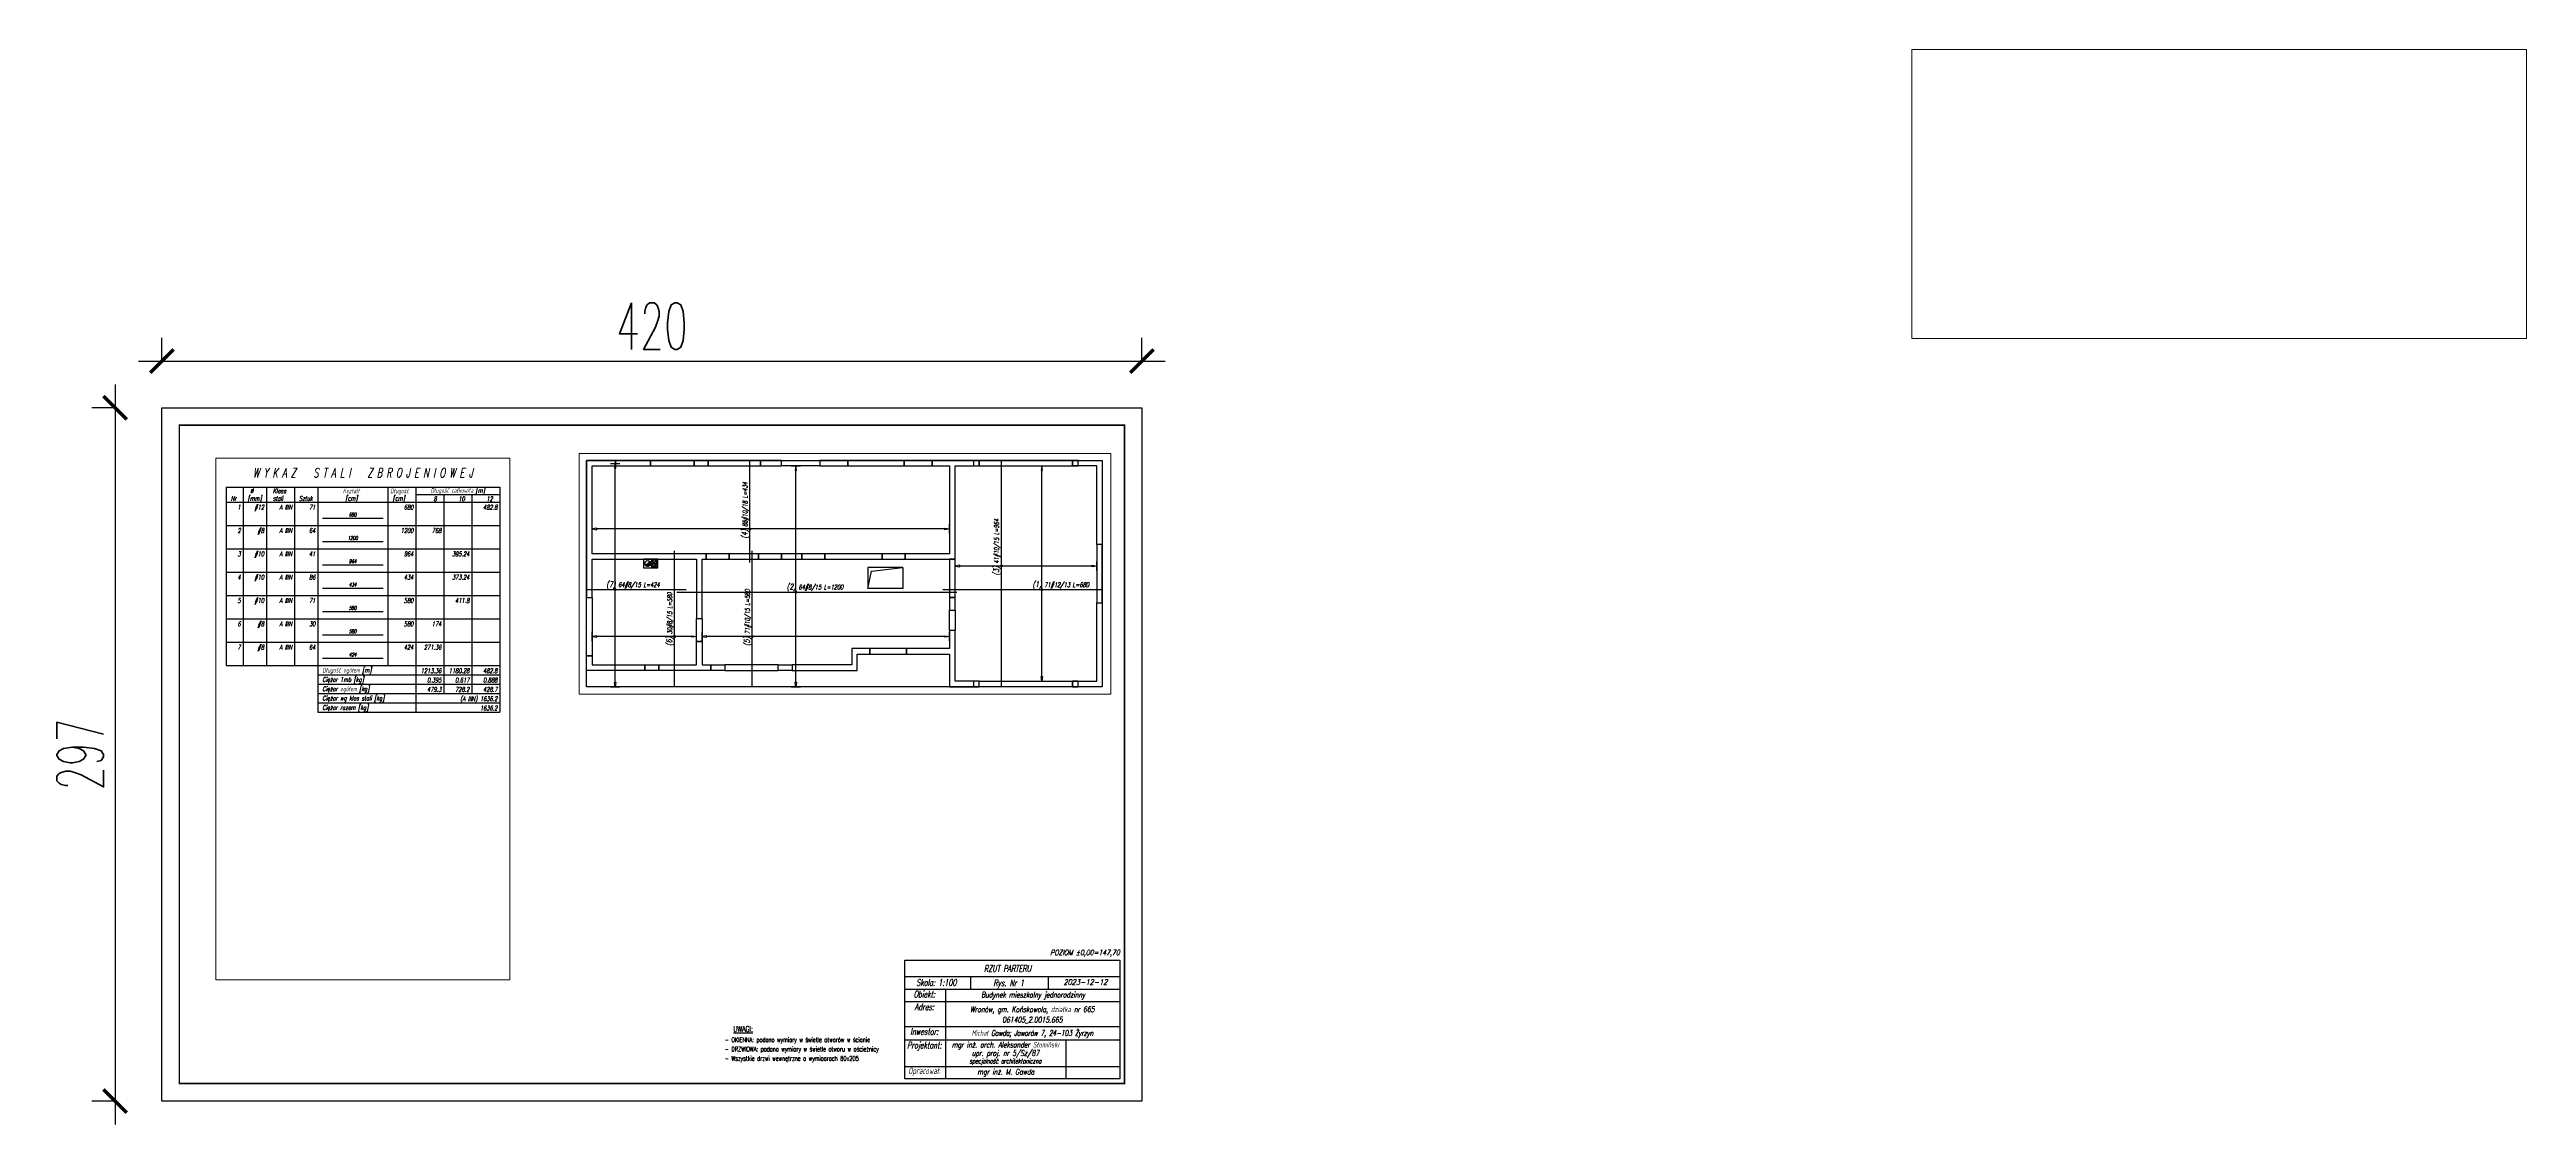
# Paper-space layout 'Layout1' of a CAD drawing. Header units: millimetres. Extents: x -461 to 601, y 446 to 907.
# The model-space entities are those that its viewports show. They can reach past a viewport. Long polylines and large blocks are cut down to what shows.
import ezdxf
from ezdxf.enums import TextEntityAlignment as Align

# ---------------------------------------------------------------- set-up
doc = ezdxf.new("R2010")
doc.units = ezdxf.units.MM
doc.header["$LTSCALE"] = 50
doc.layers.get('Defpoints').update_dxf_attribs({"color": 251})
for name, color, linetype in [('02', 4, 'Continuous'), ('A-URZADZENIA', 93, 'Continuous'), ('K-NADPROŻA', 61, 'Continuous'), ('K-RAMKA', 181, 'Continuous'), ('K-SCIANY', 2, 'Continuous'), ('K-SRUBY', 3, 'Continuous'), ('K-STROPY', 161, 'Continuous'), ('K-SŁUPY', 131, 'Continuous'), ('K-TEXT 2.4mm', 71, 'Continuous'), ('K-TEXT 2.8mm', 101, 'Continuous'), ('K-TEXT 2mm', 254, 'Continuous'), ('K-TEXT 4mm', 4, 'Continuous'), ('N-25', 71, 'Continuous'), ('PrzylElektr', 10, 'Continuous'), ('ZBROJA_PRET', 161, 'Continuous'), ('ZBROJA_ZASIEG', 253, 'Continuous'), ('ZBROJA_ZESTAWIENIE', 62, 'Continuous'), ('ZBROJA_ZESTAWIENIE1', 252, 'Continuous'), ('ZBROJA_ZESTAWIENIE2', 30, 'Continuous'), ('ZBROJA_ZESTAWIENIE3', 141, 'Continuous'), ('ZBROJA_ZESTAWIENIE4', 210, 'Continuous'), ('ZBROJA_ZLICZAC', 125, 'Continuous')]:
    doc.layers.add(name, color=color, linetype=linetype)
doc.layers.add('__NIEDRUK__', color=54, linetype='Continuous', plot=False)
doc.styles.add('ROMANS', font='ROMANS.SHX', dxfattribs={"width": 0.8, "oblique": 15, "height": 10})
doc.styles.add('STYL_ZBROJA', font='romanszb.shx', dxfattribs={"width": 0.65, "oblique": 12})
doc.styles.add('text 2.4mm', font='romans.shx', dxfattribs={"width": 0.65})
doc.styles.add('text 2mm', font='romans.shx', dxfattribs={"width": 0.65})
doc.styles.add('WYM1', font='romanszb.shx', dxfattribs={"width": 0.6})
doc.dimstyles.new('CM100', dxfattribs={"dimscale": 5, "dimtxt": 2, "dimasz": 1, "dimexe": 1, "dimexo": 2, "dimgap": 0.5, "dimtad": 1, "dimrnd": 0.5, "dimdsep": 46, "dimtxsty": 'WYM1', "dimblk": 'OBLIQUE', "dimcen": 0, "dimdle": 1, "dimclrd": 253, "dimclre": 251, "dimclrt": 30, "dimadec": 0, "dimazin": 0, "dimtfac": 1, "dimtix": 1, "dimtmove": 0, "dimatfit": 0, "dimfxl": 1, "dimtfillclr": 256, "dimtolj": 1, "dimarcsym": 0})

# ---------------------------------------------------------------- blocks, each defined once
blk = doc.blocks.new('rabx')
at = {"layer": 'K-TEXT 2.8mm'}
for p, q in [((-805.2, 438.6), (-15.6, 438.6)), ((-805.2, 392.6), (-15.6, 392.6)), ((-655.9, 392.6), (-655.9, 62.3)), ((-563.5, 438.6), (-563.5, 392.6)), ((-279, 438.6), (-279, 392.6))]:
    blk.add_line(p, q, dxfattribs=at)
at = {"layer": 'K-TEXT 2mm'}
for p, q in [((-805.2, 346.6), (-15.6, 346.6)), ((-805.2, 254.6), (-15.6, 254.6)), ((-805.2, 206), (-15.6, 206)), ((-212.5, 62.3), (-212.5, 206)), ((-805.2, 108.3), (-15.6, 108.3))]:
    blk.add_line(p, q, dxfattribs=at)
at = {"layer": 'K-TEXT 4mm'}
blk.add_lwpolyline([(-805.2, 62.3), (-805.2, 498.6), (-15.6, 498.6), (-15.6, 62.3)], close=True, dxfattribs=at)
at = {"layer": '02', "style": 'ROMANS', "oblique": 15, "width": 0.8}
blk.add_text('2023-12-12', height=20, dxfattribs=at).set_placement((-141.8, 408), align=Align.CENTER)
at = {"layer": 'K-TEXT 2.4mm', "style": 'STYL_ZBROJA', "oblique": 12}
for s, width, p in [('Budynek mieszkalny jednorodzinny', 0.65, (-333.4, 361.5)), ('Wronów, gm. Końskowola, działka nr 665', 0.65, (-336.4, 307.8)), ('061405_2.0015.665', 0.65, (-336.4, 269.5)), ('mgr inż. arch. Aleksander Słomiński', 0.65, (-435.2, 177.7)), ('Michał Gawda; Jaworów 7, 24-103 Żyrzyn', 0.62, (-336.4, 220.8)), ('upr. proj. nr 5/Sz/87', 0.65, (-435.2, 147)), ('mgr inż. M. Gawda', 0.65, (-433.9, 78.3))]:
    blk.add_text(s, height=20.567, dxfattribs=dict(at, width=width)).set_placement(p, align=Align.CENTER)
at = {"layer": 'K-TEXT 2.8mm', "style": 'STYL_ZBROJA', "oblique": 12, "width": 0.65}
for s, height, p in [('Obiekt:', 24, (-733.1, 361.5)), ('Adres:', 24, (-733.1, 314.9)), ('Projektant:', 23.995, (-733.1, 174.5)), ('Inwestor:', 24, (-733.1, 224.5)), ('Opracował:', 24, (-733.1, 80.4))]:
    blk.add_text(s, height=height, dxfattribs=at).set_placement(p, align=Align.CENTER)
at = {"layer": 'K-TEXT 2mm', "style": 'STYL_ZBROJA', "oblique": 12, "width": 0.65}
blk.add_text('specjalność architektoniczna', height=17.139, dxfattribs=at).set_placement((-435.2, 119.6), align=Align.CENTER)
at = {"layer": 'N-25', "ltscale": 10, "style": 'ROMANS', "oblique": 15, "width": 0.7}
blk.add_text('POZIOM %%P0,00=147,70', height=19.282, dxfattribs=at).set_placement((-271.1, 517.1))
blk = doc.blocks.new('_ArchTick')
at = {"color": 0, "linetype": 'ByBlock', "const_width": 0.15}
blk.add_lwpolyline([(-0.5, -0.5), (0.5, 0.5)], dxfattribs=at)
blk = doc.blocks.new('*D55')
at = {"layer": '__NIEDRUK__', "color": 251, "lineweight": -2, "transparency": 16777216}
for p, q in [((-420, 317), (-420, 327)), ((0, 317), (0, 327))]:
    blk.add_line(p, q, dxfattribs=at)
at = {"layer": '__NIEDRUK__', "color": 253, "lineweight": -2, "transparency": 16777216}
blk.add_line((-430, 317), (10, 317), dxfattribs=at)
at = {"layer": 'Defpoints', "color": 0, "transparency": 16777216}
for p in [(0, 317), (-420, 297), (0, 297)]:
    blk.add_point(p, dxfattribs=at)
at = {"layer": '__NIEDRUK__', "color": 253, "lineweight": -2, "transparency": 16777216, "xscale": 10, "yscale": 10, "zscale": 10, "rotation": 180}
blk.add_blockref('_ArchTick', (-420, 317), dxfattribs=at)
at = {"layer": '__NIEDRUK__', "color": 253, "lineweight": -2, "transparency": 16777216, "xscale": 10, "yscale": 10, "zscale": 10}
blk.add_blockref('_ArchTick', (0, 317), dxfattribs=at)
at = {"layer": '__NIEDRUK__', "color": 30, "transparency": 16777216, "insert": (-210, 332), "char_height": 20, "attachment_point": 5, "style": 'WYM1'}
blk.add_mtext('\\A1;420', dxfattribs=at)
blk = doc.blocks.new('*D56')
at = {"layer": '__NIEDRUK__', "color": 253, "lineweight": -2, "transparency": 16777216}
blk.add_line((-440, 307), (-440, -10), dxfattribs=at)
at = {"layer": '__NIEDRUK__', "color": 251, "lineweight": -2, "transparency": 16777216}
for p, q in [((-440, 297), (-450, 297)), ((-440, 0), (-450, 0))]:
    blk.add_line(p, q, dxfattribs=at)
at = {"layer": 'Defpoints', "color": 0, "transparency": 16777216}
for p in [(-420, 297), (-420, 0), (-440, 0)]:
    blk.add_point(p, dxfattribs=at)
at = {"layer": '__NIEDRUK__', "color": 253, "lineweight": -2, "transparency": 16777216, "xscale": 10, "yscale": 10, "zscale": 10}
for p, rotation in [((-440, 297), 90), ((-440, 0), 270)]:
    blk.add_blockref('_ArchTick', p, dxfattribs=dict(at, rotation=rotation))
at = {"layer": '__NIEDRUK__', "color": 30, "transparency": 16777216, "insert": (-455, 148.5), "char_height": 20, "attachment_point": 5, "rotation": 90, "style": 'WYM1'}
blk.add_mtext('\\A1;297', dxfattribs=at)
blk = doc.blocks.new('A$C0BFB608B')
h = blk.add_hatch()
h.set_pattern_fill('ANSI31', color=256, scale=8)
h.set_pattern_definition([(315, (77083.3279, 191572.2395), (0.707106781, 0.707106781), [])])
h.paths.add_polyline_path([(9, 9, 0.198912), (0, 12, 0.668179), (-9, -9)])
blk.add_lwpolyline([(18, 18), (-18, 18), (-18, -18), (18, -18)], close=True)
blk.add_lwpolyline([(9, 9), (-9, -9)])
blk.add_circle((0, 0), 12.4)
blk = doc.blocks.new('A$C650043E8')
for points in [[(12.5, -18), (12.5, 18), (-12.5, 18), (-12.5, -18)], [(-8.5, 14), (8.5, 14), (8.5, 2), (-8.5, 2)], [(-8.5, -14), (8.5, -14), (8.5, -2), (-8.5, -2)]]:
    blk.add_lwpolyline(points, close=True)
blk = doc.blocks.new('_zestawiejnieM')
at = {"layer": 'ZBROJA_ZESTAWIENIE'}
for p, q in [((0, -160), (1172, -160)), ((0, -160), (0, -192)), ((0, -192), (0, -224)), ((72, -160), (72, -192)), ((72, -192), (72, -224)), ((172, -160), (172, -192)), ((172, -192), (172, -224)), ((292, -160), (292, -192)), ((292, -192), (292, -224)), ((392, -160), (392, -192)), ((392, -192), (392, -224)), ((692, -160), (692, -192)), ((692, -192), (692, -224)), ((812, -160), (812, -192)), ((812, -192), (812, -224)), ((932, -192), (932, -224)), ((1052, -192), (1052, -224)), ((1172, -160), (1172, -224)), ((1172, -192), (1172, -224)), ((1172, -192), (1172, -224)), ((0, -224), (1172, -224)), ((0, -224), (0, -324)), ((72, -224), (72, -324)), ((172, -224), (172, -324)), ((292, -224), (292, -324)), ((392, -224), (392, -324)), ((692, -224), (692, -324)), ((812, -224), (812, -324)), ((932, -224), (932, -324)), ((1052, -224), (1052, -324)), ((1172, -224), (1172, -324)), ((1172, -224), (1172, -324)), ((0, -324), (0, -424)), ((0, -424), (0, -524)), ((72, -324), (72, -424)), ((72, -424), (72, -524)), ((172, -324), (172, -424)), ((172, -424), (172, -524)), ((292, -324), (292, -424)), ((292, -424), (292, -524)), ((392, -324), (392, -424)), ((392, -424), (392, -524)), ((692, -324), (692, -424)), ((692, -424), (692, -524)), ((812, -324), (812, -424)), ((812, -424), (812, -524)), ((932, -324), (932, -424)), ((932, -424), (932, -524)), ((1052, -324), (1052, -424)), ((1052, -424), (1052, -524)), ((1172, -324), (1172, -424)), ((1172, -324), (1172, -424)), ((1172, -424), (1172, -524)), ((1172, -424), (1172, -524)), ((0, -524), (0, -624)), ((72, -524), (72, -624)), ((172, -524), (172, -624)), ((292, -524), (292, -624)), ((392, -524), (392, -624)), ((692, -524), (692, -624)), ((812, -524), (812, -624)), ((932, -524), (932, -624)), ((1052, -524), (1052, -624)), ((1172, -524), (1172, -624)), ((1172, -524), (1172, -624)), ((0, -624), (0, -724)), ((72, -624), (72, -724)), ((172, -624), (172, -724)), ((292, -624), (292, -724)), ((392, -624), (392, -724)), ((692, -624), (692, -724)), ((812, -624), (812, -724)), ((932, -624), (932, -724)), ((1052, -624), (1052, -724)), ((1172, -624), (1172, -724)), ((1172, -624), (1172, -724)), ((0, -724), (0, -824)), ((72, -724), (72, -824)), ((172, -724), (172, -824)), ((292, -724), (292, -824)), ((392, -724), (392, -824)), ((692, -724), (692, -824)), ((812, -724), (812, -824)), ((932, -724), (932, -824)), ((1052, -724), (1052, -824)), ((1172, -724), (1172, -824)), ((1172, -724), (1172, -824)), ((0, -824), (0, -924)), ((72, -824), (72, -924)), ((172, -824), (172, -924)), ((292, -824), (292, -924)), ((392, -824), (392, -924)), ((692, -824), (692, -924)), ((812, -824), (812, -924)), ((932, -824), (932, -924)), ((1052, -824), (1052, -924)), ((1172, -824), (1172, -924)), ((1172, -824), (1172, -924)), ((0, -924), (1172, -924)), ((392, -924), (392, -1124)), ((812, -924), (812, -1124)), ((932, -924), (932, -1044)), ((1052, -924), (1052, -1044)), ((1172, -924), (1172, -1084)), ((1172, -924), (1172, -1044)), ((1172, -924), (1172, -1084)), ((1172, -1044), (1172, -1084)), ((392, -1124), (1172, -1124)), ((1172, -1084), (1172, -1124))]:
    blk.add_line(p, q, dxfattribs=at)
at = {"layer": 'ZBROJA_ZESTAWIENIE1'}
for p, q in [((812, -192), (1172, -192)), ((0, -324), (1172, -324)), ((0, -424), (1172, -424)), ((0, -524), (1172, -524)), ((0, -624), (1172, -624)), ((0, -724), (1172, -724)), ((0, -824), (1172, -824)), ((392, -964), (1172, -964)), ((392, -1004), (1172, -1004)), ((392, -1044), (1172, -1044)), ((392, -1084), (1172, -1084))]:
    blk.add_line(p, q, dxfattribs=at)
at = {"layer": 'ZBROJA_ZESTAWIENIE3'}
for points in [[(412, -292.8), (672, -292.8)], [(412, -392.8), (672, -392.8)], [(412, -492.8), (672, -492.8)], [(412, -592.8), (672, -592.8)], [(412, -692.8), (672, -692.8)], [(412, -792.8), (672, -792.8)], [(412, -892.8), (672, -892.8)]]:
    blk.add_lwpolyline(points, dxfattribs=at)
at = {"layer": '__NIEDRUK__', "style": 'text 2mm', "width": 0.65}
blk.add_text('23:20:32', height=40, dxfattribs=at).set_placement((0, 0))
at = {"layer": 'ZBROJA_ZESTAWIENIE2', "style": 'STYL_ZBROJA', "oblique": 12, "width": 0.65}
for s, p in [('Nr', (20, -224)), ('[mm]', (92, -224)), (' %%c', (92, -192)), ('Klasa', (200, -192)), ('stali', (200, -224)), ('Sztuk', (312, -224)), ('Kształt', (500, -192)), (' [cm]', (500, -224)), (' Długość', (692, -192)), ('  [cm]', (692, -224)), ('Długość ogółem [m]', (412, -960)), ('Ciężar 1mb [kg]', (412, -1000)), ('Ciężar ogółem [kg]', (412, -1040)), ('Ciężar wg klas stali [kg]', (412, -1080)), ('Ciężar razem [kg]', (412, -1120))]:
    blk.add_text(s, height=20, dxfattribs=at).set_placement(p, align=Align.BOTTOM_LEFT)
for s, p in [('8', (902, -220)), ('10', (1022, -220)), ('12', (1142, -220)), ('1', (62, -256)), ('#12', (162, -256)), ('A IIIN', (282, -256)), ('71', (382, -256)), ('680', (802, -256)), ('482.8', (1162, -256)), ('2', (62, -356)), ('#8', (162, -356)), ('A IIIN', (282, -356)), ('64', (382, -356)), ('1200', (802, -356)), ('768', (922, -356)), ('3', (62, -456)), ('#10', (162, -456)), ('A IIIN', (282, -456)), ('41', (382, -456)), ('964', (802, -456)), ('395.24', (1042, -456)), ('5', (62, -656)), ('4', (62, -556)), ('#10', (162, -556)), ('#10', (162, -656)), ('A IIIN', (282, -556)), ('A IIIN', (282, -656)), ('86', (382, -556)), ('71', (382, -656)), ('580', (802, -656)), ('434', (802, -556)), ('373.24', (1042, -556)), ('411.8', (1042, -656)), ('6', (62, -756)), ('#8', (162, -756)), ('A IIIN', (282, -756)), ('30', (382, -756)), ('580', (802, -756)), ('174', (922, -756)), ('7', (62, -856)), ('#8', (162, -856)), ('A IIIN', (282, -856)), ('64', (382, -856)), ('424', (802, -856)), ('271.36', (922, -856)), ('1213.36', (922, -956)), ('1180.28', (1042, -956)), ('482.8', (1162, -956)), ('0.395', (922, -996)), ('479.3', (922, -1036)), ('0.617', (1042, -996)), ('728.2', (1042, -1036)), ('(A IIIN) 1636.2', (1162, -1076)), ('0.888', (1162, -996)), ('428.7', (1162, -1036)), ('1636.2', (1162, -1116))]:
    blk.add_text(s, height=20, dxfattribs=at).set_placement(p, align=Align.RIGHT)
blk.add_text('Długość całkowita [m]', height=20, dxfattribs=at).set_placement((992, -184), align=Align.CENTER)
for s, p in [('680', (542, -290.2)), ('1200', (542, -390.2)), ('964', (542, -490.2)), ('434', (542, -590.2)), ('580', (542, -690.2)), ('580', (542, -790.2)), ('424', (542, -890.2))]:
    blk.add_text(s, height=16, dxfattribs=at).set_placement(p, align=Align.BOTTOM_CENTER)
at = {"layer": 'ZBROJA_ZESTAWIENIE4', "style": 'STYL_ZBROJA', "oblique": 12, "width": 0.65}
blk.add_text('W Y K A Z   S T A L I   Z B R O J E N I O W E J', height=40, dxfattribs=at).set_placement((586, -118), align=Align.CENTER)
blk = doc.blocks.new('ramka')
at = {"const_width": 0.7}
blk.add_lwpolyline([(-405, 282), (0, 282), (0, 0), (-405, 0)], close=True, dxfattribs=at)
at = {"layer": '__NIEDRUK__'}
blk.add_lwpolyline([(-412.5, 289.5), (7.5, 289.5), (7.5, -7.5), (-412.5, -7.5)], close=True, dxfattribs=at)
dim = blk.add_linear_dim(base=(7.5, 309.5), p1=(-412.5, 289.5), p2=(7.5, 289.5), dimstyle='CM100', override={"dimscale": 10, "dimblk": 'ArchTick'}, dxfattribs=at)
dim.commit()
dim.dimension.update_dxf_attribs({"geometry": '*D55', "text_midpoint": (-202.5, 324.5), "insert": (7.5, -7.5)})
dim = blk.add_linear_dim(base=(-432.5, -7.5), p1=(-412.5, 289.5), p2=(-412.5, -7.5), angle=90, dimstyle='CM100', override={"dimscale": 10, "dimblk": 'ArchTick'}, dxfattribs=at)
dim.commit()
dim.dimension.update_dxf_attribs({"geometry": '*D56', "text_midpoint": (-447.5, 141), "insert": (7.5, -7.5)})

msp = doc.modelspace()

# ---------------------------------------------------------------- linework, layer by layer
at = {"layer": 'A-URZADZENIA'}
for p, q in [((26069, -61030), (26086, -61018)), ((26069, -61046), (26086, -61034))]:
    msp.add_line(p, q, dxfattribs=at)
at = {"layer": 'K-NADPROŻA'}
for points in [[(25909, -60614), (26059, -60614), (26059, -60590), (25909, -60590)], [(26246, -60614), (26306, -60614), (26306, -60590), (26246, -60590)], [(26530, -60614), (26620, -60614), (26620, -60590), (26530, -60590)], [(26784, -60614), (26904, -60614), (26904, -60590), (26784, -60590)], [(27146, -60614), (27266, -60614), (27266, -60590), (27146, -60590)], [(27467, -60614), (27867, -60614), (27867, -60590), (27467, -60590)], [(26298, -61014), (26396, -61014), (26396, -60990), (26298, -60990)], [(26522, -61014), (26620, -61014), (26620, -60990), (26522, -60990)], [(26708, -61014), (26806, -61014), (26806, -60990), (26708, -60990)], [(27051, -61014), (27150, -61014), (27150, -60990), (27051, -60990)], [(27340, -61177), (27364, -61177), (27364, -61014), (27340, -61014)], [(27995, -60950), (27971, -60950), (27971, -61200), (27995, -61200)], [(25785, -61178), (25809, -61178), (25809, -61428), (25785, -61428)], [(27340, -61232), (27364, -61232), (27364, -61319), (27340, -61319)], [(26256, -61268), (26280, -61268), (26280, -61366), (26256, -61366)], [(27156, -61396), (26999, -61396), (26999, -61420), (27156, -61420)], [(26094, -61490), (26034, -61490), (26034, -61466), (26094, -61466)], [(26377, -61490), (26317, -61490), (26317, -61466), (26377, -61466)], [(26666, -61490), (26606, -61490), (26606, -61466), (26666, -61466)], [(27867, -61560), (27467, -61560), (27467, -61536), (27867, -61536)]]:
    msp.add_lwpolyline(points, close=True, dxfattribs=at)
at = {"layer": 'K-SCIANY'}
for points in [[(25909, -60590), (25785, -60590), (25785, -61178), (25809, -61178), (25809, -61014), (26256, -61014), (26256, -61268), (26280, -61268), (26280, -61014), (26298, -61014), (26298, -60990), (25809, -60990), (25809, -60614), (25909, -60614)], [(26059, -60614), (26246, -60614), (26246, -60590), (26059, -60590)], [(26306, -60614), (26530, -60614), (26530, -60590), (26306, -60590)], [(26784, -60614), (26620, -60614), (26620, -60590), (26784, -60590)], [(26904, -60614), (27146, -60614), (27146, -60590), (26904, -60590)], [(27867, -60590), (27995, -60590), (27995, -60950), (27971, -60950), (27971, -60614), (27867, -60614)], [(26522, -60990), (26396, -60990), (26396, -61014), (26522, -61014)], [(26620, -61014), (26708, -61014), (26708, -60990), (26620, -60990)], [(26806, -61014), (27051, -61014), (27051, -60990), (26806, -60990)], [(27971, -61200), (27995, -61200), (27995, -61560), (27867, -61560), (27867, -61536), (27971, -61536)], [(27467, -61536), (27364, -61536), (27364, -61319), (27340, -61319), (27340, -61396), (27156, -61396), (27156, -61420), (27340, -61420), (27340, -61560), (27467, -61560)], [(26034, -61490), (25785, -61490), (25785, -61428), (25809, -61428), (25809, -61466), (26034, -61466)], [(26256, -61366), (26280, -61366), (26280, -61466), (26317, -61466), (26317, -61490), (26094, -61490), (26094, -61466), (26256, -61466)], [(26999, -61396), (26921, -61396), (26921, -61466), (26666, -61466), (26666, -61490), (26945, -61490), (26945, -61420), (26999, -61420)], [(26377, -61490), (26606, -61490), (26606, -61466), (26377, -61466)]]:
    msp.add_lwpolyline(points, close=True, dxfattribs=at)
msp.add_lwpolyline([(27150, -60990), (27150, -61014), (27364, -61014), (27364, -60614), (27467, -60614), (27467, -60590), (27266, -60590), (27266, -60614), (27340, -60614), (27340, -60990), (27150, -60990)], dxfattribs=at)
at = {"layer": 'K-SRUBY'}
for points in [[(26990, -61049), (26990, -61139), (27006, -61065), (27140, -61049), (26990, -61049)], [(26990, -61139), (27006, -61065), (27140, -61049), (27140, -61139), (26990, -61139)]]:
    msp.add_lwpolyline(points, dxfattribs=at)
at = {"layer": 'K-STROPY'}
msp.add_lwpolyline([(25785, -60590), (27995, -60590), (27995, -61560), (25785, -61560)], close=True, dxfattribs=at)
at = {"layer": 'K-SŁUPY'}
for points in [[(27443, -60614), (27467, -60614), (27467, -60590), (27443, -60590)], [(27867, -60614), (27891, -60614), (27891, -60590), (27867, -60590)], [(27340, -61232), (27364, -61232), (27364, -61177), (27340, -61177)], [(27443, -61560), (27467, -61560), (27467, -61536), (27443, -61536)], [(27867, -61560), (27891, -61560), (27891, -61536), (27867, -61536)]]:
    msp.add_lwpolyline(points, close=True, dxfattribs=at)
at = {"layer": 'ZBROJA_PRET'}
for p, q in [((26485, -61027), (26485, -60593)), ((27563, -61557), (27563, -60593)), ((26162, -61557), (26162, -60977)), ((26495, -61557), (26495, -60977)), ((25788, -61144), (26212, -61144)), ((26172, -61154), (27372, -61154)), ((27312, -61144), (27992, -61144))]:
    msp.add_line(p, q, dxfattribs=at)
at = {"layer": 'ZBROJA_ZASIEG'}
for p, q in [((25888, -60604), (25928, -60604)), ((26662, -60614), (26702, -60614)), ((27716, -60614), (27756, -60614)), ((25809, -60904), (25809, -60864)), ((27340, -60904), (27340, -60864)), ((27364, -61063), (27364, -61023)), ((27971, -61063), (27971, -61023)), ((25809, -61365), (25809, -61325)), ((26256, -61365), (26256, -61325)), ((26280, -61365), (26280, -61325)), ((27340, -61365), (27340, -61325)), ((25888, -61560), (25928, -61560)), ((26662, -61560), (26702, -61560)), ((27716, -61536), (27756, -61536))]:
    msp.add_line(p, q, dxfattribs=at)
for points in [[(25908, -61540), (25911, -61540), (25908, -61560), (25905, -61540), (25908, -61540), (25908, -60624), (25911, -60624), (25908, -60604), (25905, -60624), (25908, -60624)], [(26682, -61540), (26685, -61540), (26682, -61560), (26679, -61540), (26682, -61540), (26682, -60634), (26685, -60634), (26682, -60614), (26679, -60634), (26682, -60634)], [(27736, -61516), (27739, -61516), (27736, -61536), (27733, -61516), (27736, -61516), (27736, -60634), (27739, -60634), (27736, -60614), (27733, -60634), (27736, -60634)], [(27320, -60884), (27320, -60881), (27340, -60884), (27320, -60888), (27320, -60884), (25829, -60884), (25829, -60881), (25809, -60884), (25829, -60888), (25829, -60884)], [(27951, -61043), (27951, -61039), (27971, -61043), (27951, -61046), (27951, -61043), (27384, -61043), (27384, -61039), (27364, -61043), (27384, -61046), (27384, -61043)], [(26236, -61345), (26236, -61342), (26256, -61345), (26236, -61348), (26236, -61345), (25829, -61345), (25829, -61342), (25809, -61345), (25829, -61348), (25829, -61345)], [(27320, -61345), (27320, -61342), (27340, -61345), (27320, -61348), (27320, -61345), (26300, -61345), (26300, -61342), (26280, -61345), (26300, -61348), (26300, -61345)]]:
    msp.add_lwpolyline(points, dxfattribs=at)
at = {"layer": 'ZBROJA_ZASIEG', "const_width": 6.3}
for points in [[(26482, -60884, 1), (26488, -60884, 1)], [(27560, -61043, 1), (27566, -61043, 1)], [(25905, -61144, 1), (25911, -61144, 1)], [(26679, -61154, 1), (26685, -61154, 1)], [(27733, -61144, 1), (27739, -61144, 1)], [(26158, -61345, 1), (26165, -61345, 1)], [(26492, -61345, 1), (26498, -61345, 1)]]:
    msp.add_lwpolyline(points, format="xyb", close=True, dxfattribs=at)

# ---------------------------------------------------------------- block references
msp.add_blockref('_zestawiejnieM', (36621, -62460))
at = {"layer": 'A-URZADZENIA'}
for name, p, rotation in [('A$C0BFB608B', (26047, -61032), 180.0000000000001), ('A$C650043E8', (26078, -61032), 180)]:
    msp.add_blockref(name, p, dxfattribs=dict(at, rotation=rotation))

# ---------------------------------------------------------------- texts
at = {"layer": 'ZBROJA_ZLICZAC', "char_height": 40, "attachment_point": 7, "rotation": 90, "style": 'STYL_ZBROJA'}
for s, insert in [('\\H24;\\C71;\\H20;\\C256;\\H24;\\C71;(4)\\H20;\\C256; 86#10/18 L=434', (26482, -60925)), ('\\H24;\\C71;\\H20;\\C256;\\H24;\\C71;(3)\\H20;\\C256; 41#10/15 L=964', (27560, -61083)), ('\\H24;\\C71;\\H20;\\C256;\\H24;\\C71;(6)\\H20;\\C256; 30#8/15 L=580', (26159, -61385)), ('\\H24;\\C71;\\H20;\\C256;\\H24;\\C71;(5)\\H20;\\C256; 71#10/15 L=580', (26492, -61385))]:
    msp.add_mtext(s, dxfattribs=dict(at, insert=insert))
at = {"layer": 'ZBROJA_ZLICZAC', "char_height": 40, "attachment_point": 7, "style": 'STYL_ZBROJA'}
for s, insert in [('\\H24;\\C71;\\H20;\\C256;\\H24;\\C71;(7)\\H20;\\C256; 64#8/15 L=424', (25870, -61141)), ('\\H24;\\C71;\\H20;\\C256;\\H24;\\C71;(2)\\H20;\\C256; 64#8/15 L=1200', (26643, -61151)), ('\\H24;\\C71;\\H20;\\C256;\\H24;\\C71;(1)\\H20;\\C256; 71#12/13 L=680', (27696, -61141))]:
    msp.add_mtext(s, dxfattribs=dict(at, insert=insert))

psp = doc.layouts.get("Layout1")

# ---------------------------------------------------------------- block references
at = {"layer": 'K-RAMKA'}
psp.add_blockref('ramka', (0, 463.9), dxfattribs=at)
at = {"layer": 'PrzylElektr', "xscale": 0.1166908044100115, "yscale": 0.1166908044100115, "zscale": 0.1166908044100115}
psp.add_blockref('rabx', (-0.2, 458.6), dxfattribs=at)

# ---------------------------------------------------------------- texts
at = {"layer": 'K-TEXT 2.4mm', "style": 'text 2.4mm', "width": 0.65}
psp.add_text('%%UUWAGI:', height=2.4, dxfattribs=at).set_placement((-167.6, 486.1))
at = {"layer": 'K-TEXT 2.8mm', "style": 'STYL_ZBROJA', "oblique": 12, "width": 0.65}
for s, p in [('RZUT PARTERU', (-50.1, 511.8)), ('Skala: 1:100', (-80.6, 505.8)), ('Rys. Nr 1', (-49.6, 505.6))]:
    psp.add_text(s, height=2.8, dxfattribs=at).set_placement(p, align=Align.CENTER)
at = {"layer": 'K-TEXT 2mm', "style": 'text 2mm', "width": 0.65}
for s, p in [('- OKIENNA: podano wymiary w świetle otworów w ścianie', (-171.3, 481.7)), ('- DRZWIOWA: podano wymiary w świetle otworu w ościeżnicy', (-171.3, 477.7)), ('- Wszystkie drzwi wewnętrzne o wymioarach 80x205', (-171.3, 473.7))]:
    psp.add_text(s, height=2, dxfattribs=at).set_placement(p)

# ---------------------------------------------------------------- viewports
at = {"layer": 'Defpoints'}
for center, size, view_center_point, view_height, status in [((469.1, 845), (263.4, 123.769), (32010.9, -61084.5), 1237.689, 4), ((-119.8, 682.3), (227.8, 103.034), (26891.9, -61075.8), 1030.338, 3), ((-326.4, 620.1), (126, 223.56), (37206, -63612.8), 2235.59, 5)]:
    psp.add_viewport(center=center, size=size, view_center_point=view_center_point, view_height=view_height, status=status, dxfattribs=at)
at = {"layer": 'Defpoints', "view_twist_angle": 95.336352}
psp.add_viewport(center=(-202.5, 604.9), size=(405, 282), view_center_point=(64580.4, -6792.5), view_height=36043.858, dxfattribs=at)

doc.saveas('drawing.dxf')
